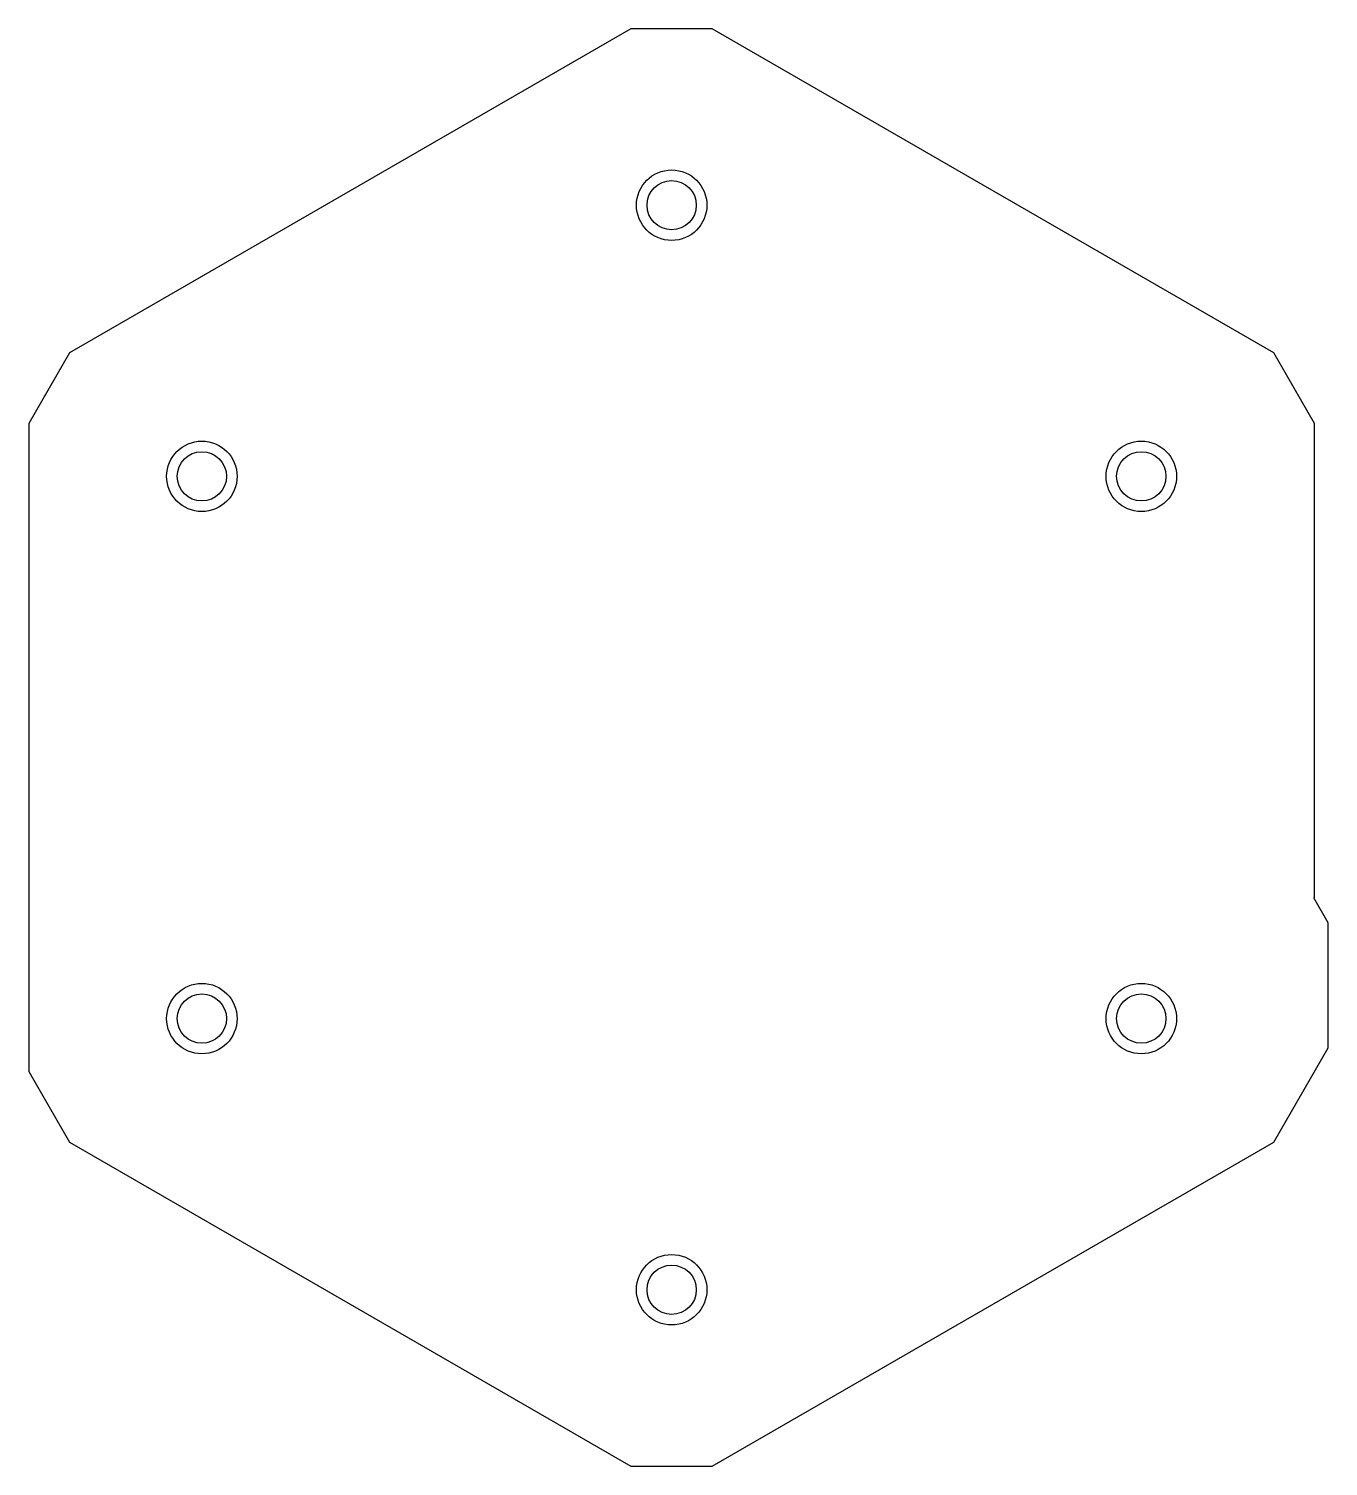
# Model space of a CAD drawing. Header units: millimetres. Extents: x -76 to 17, y -51 to 51.
import ezdxf

# ---------------------------------------------------------------- set-up
doc = ezdxf.new("R2010")
doc.units = ezdxf.units.MM
doc.layers.get('0').update_dxf_attribs({"linetype": 'CONTINUOUS'})

msp = doc.modelspace()

# ---------------------------------------------------------------- linework, layer by layer
msp.add_lwpolyline([(12.68, -27.83), (16.55, -21.13), (16.55, -12.26), (15.52, -10.48), (15.57, -10.48), (15.57, 23.2), (12.68, 28.2), (-27.18, 51.22), (-32.95, 51.22), (-72.81, 28.2), (-75.7, 23.2), (-75.7, -22.82), (-72.81, -27.83), (-32.95, -50.84), (-27.18, -50.84)], close=True)
for centre, radius in [((-30.06, 38.69), 2.5), ((-30.06, 38.69), 1.75), ((-63.41, 19.44), 2.5), ((3.28, 19.44), 2.5), ((-63.41, 19.44), 1.75), ((3.28, 19.44), 1.75), ((-63.41, -19.06), 2.5), ((-63.41, -19.06), 1.75), ((3.28, -19.06), 2.5), ((3.28, -19.06), 1.75), ((-30.06, -38.31), 2.5), ((-30.06, -38.31), 1.75)]:
    msp.add_circle(centre, radius)

doc.saveas('drawing.dxf')
